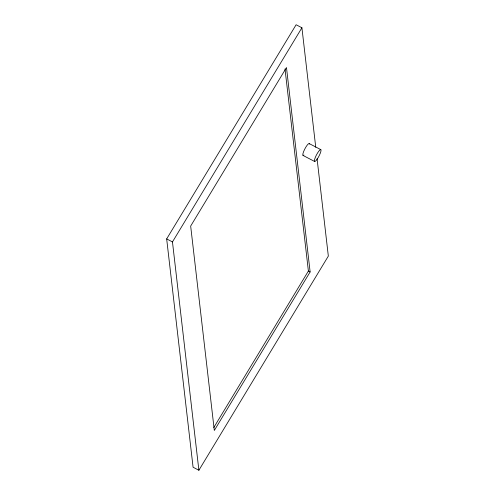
<?xml version="1.0" encoding="UTF-8"?>
<svg xmlns="http://www.w3.org/2000/svg" width="495" height="495" viewBox="0 0 495 495"><rect width="100%" height="100%" fill="white"/><g stroke="black" fill="none" stroke-linecap="round" stroke-linejoin="round"><path stroke-width="0.74" d="M317.078 158.79L328.334 256.094L198.885 470.25L193.081 467.231L166.667 238.906L296.115 24.75L301.919 27.77L315.748 147.293M198.885 470.25L172.464 241.925L301.919 27.77M213.772 427.562L308.391 271.037L285.009 68.96M310.13 271.947L214.316 430.452L190.668 226.073L286.481 67.568L310.13 271.947L308.391 271.037M309.233 143.6L320.834 149.632A6.683 1.392 -62.5 0 1 317.116 159.235A6.683 1.392 -62.5 0 1 315.173 157.744A6.683 1.392 -62.5 0 1 320.834 149.632M302.977 155.405L314.579 161.444M166.667 238.906L172.464 241.925M303.955 155.046A6.683 1.392 -62.5 0 1 304.586 149.422A6.683 1.392 -62.5 0 1 309.418 144.02"/></g></svg>
